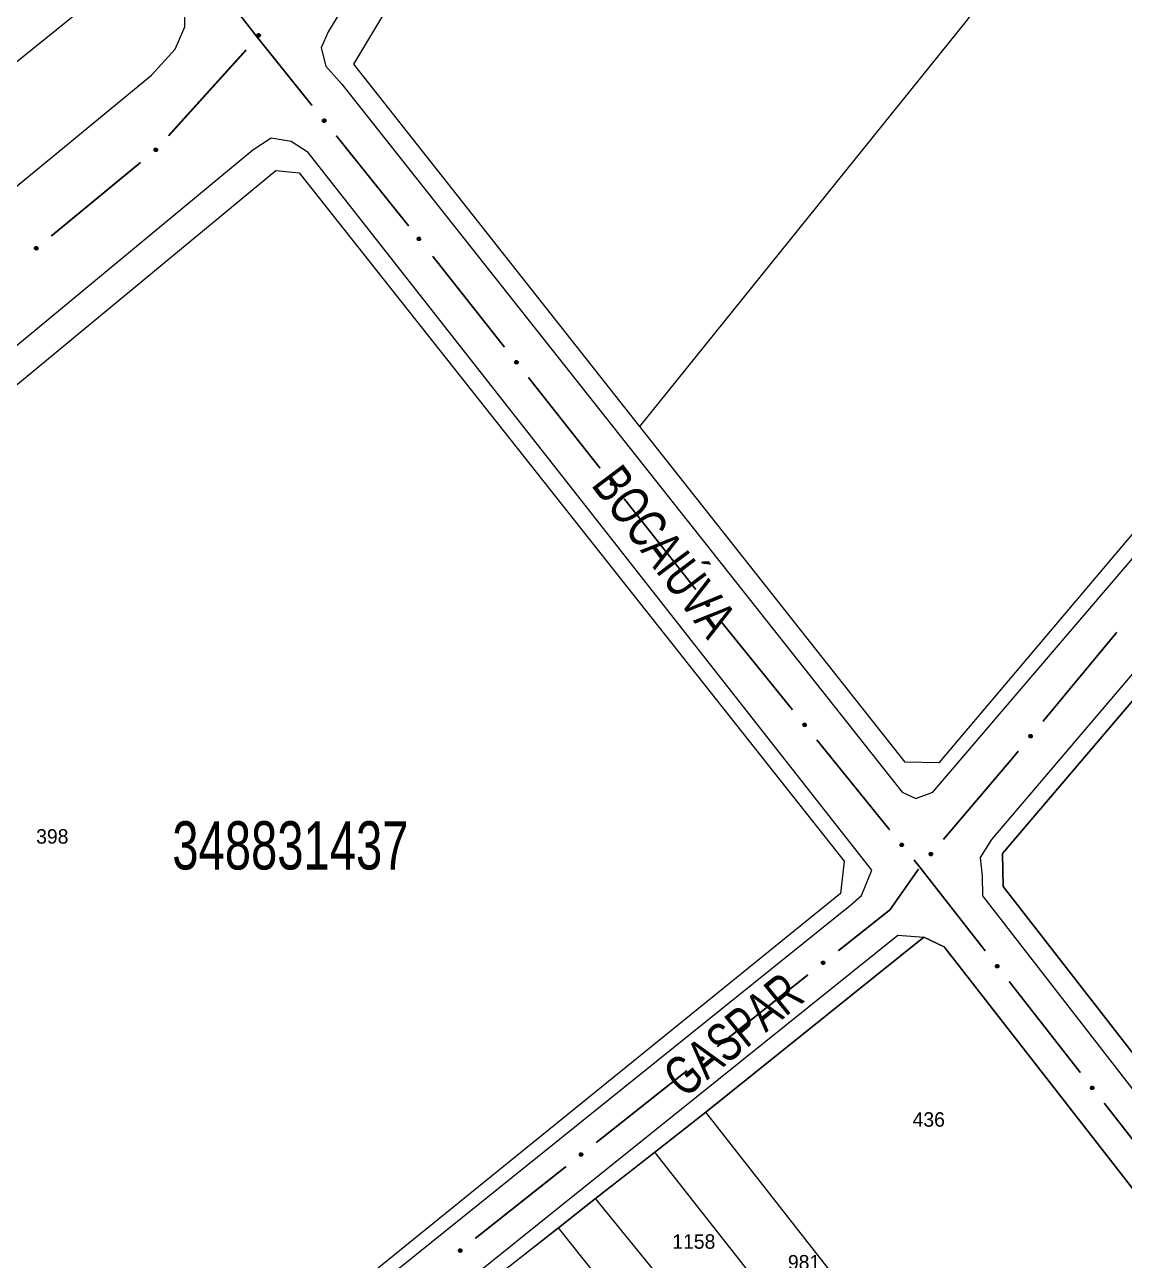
# Model space of a CAD drawing. Extents: x 200123 to 201542, y 4839549 to 4841240.
# Drawn here: x 200793.2 to 200907.1, y 4840266.9 to 4840394.9 of the extents above; entities that cross this region are included whole.
import ezdxf
from ezdxf.enums import TextEntityAlignment as Align

# ---------------------------------------------------------------- set-up
doc = ezdxf.new("R2010")
doc.units = 0
doc.header["$LTSCALE"] = 1.5
doc.header["$MEASUREMENT"] = 0
for name, color, linetype in [('CD_MALHA_LOTES', 7, 'CONTINUOUS'), ('CD_TXT_QUADRA', 2, 'CONTINUOUS'), ('RU-QUADRA', 210, 'CONTINUOUS'), ('SV-EIXO-RUA-PAV', 20, 'CONTINUOUS'), ('SV-RUA-PAVIM', 7, 'CONTINUOUS'), ('SV-TXT-RUA-PAV', 7, 'CONTINUOUS'), ('Th_NmrPort', 1, 'CONTINUOUS')]:
    doc.layers.add(name, color=color, linetype=linetype)
doc.styles.add('ARIAL', font='ARIAL.SHX')

msp = doc.modelspace()

# ---------------------------------------------------------------- linework, layer by layer
at = {"layer": 'CD_MALHA_LOTES', "linetype": 'Continuous', "flags": 128}
for points in [[(200969.41, 4840501.79), (201013.76, 4840470.34), (201013.89, 4840467.21), (200993.46, 4840443.35), (200887.87, 4840318.42)], [(200741.81, 4840479.4), (200763.36, 4840452.32), (200802.84, 4840399.58), (200751.22, 4840357.94)], [(200827.26, 4840390.82), (200860.27, 4840445.95)], [(200856.91, 4840353.29), (200890.84, 4840395.41), (200906.77, 4840417.08)], [(200967.19, 4840394.39), (200894.48, 4840309.03), (200894.56, 4840305.62), (200908.58, 4840287.58)], [(200856.91, 4840353.29), (200827.26, 4840390.82)], [(200819.19, 4840379.8), (200821.6, 4840379.56), (200878.06, 4840308.22), (200877.69, 4840304.9), (200796.49, 4840239.08), (200793.13, 4840239.31), (200738.29, 4840309.71), (200738.3, 4840312.93)], [(200738.3, 4840312.93), (200819.19, 4840379.8)], [(200887.87, 4840318.42), (200884.39, 4840318.51), (200856.91, 4840353.29)], [(200863.74, 4840282.23), (200886.33, 4840300.35), (200888.43, 4840299.35), (200915.91, 4840264.07), (200917.24, 4840262.47), (200917.48, 4840261.45), (200897.15, 4840239.55)], [(200858.44, 4840278.07), (200863.74, 4840282.23)], [(200894.5, 4840242.94), (200863.74, 4840282.23)], [(200852.31, 4840273.26), (200858.44, 4840278.07)], [(200875.01, 4840257.03), (200858.44, 4840278.07)], [(200848.46, 4840270.24), (200852.31, 4840273.26)], [(200869.4, 4840252.28), (200852.31, 4840273.26)], [(200844.08, 4840266.82), (200848.46, 4840270.24)], [(200860.32, 4840255.35), (200848.46, 4840270.24)]]:
    msp.add_lwpolyline(points, dxfattribs=at)
at = {"layer": 'RU-QUADRA', "linetype": 'Continuous', "flags": 128}
for points in [[(200763.36, 4840452.32), (200802.84, 4840399.58), (200751.22, 4840357.94), (200756.11, 4840351.9), (200744.6, 4840342.23), (200725.32, 4840327.11), (200682.28, 4840382.63), (200667.93, 4840401.14), (200659.99, 4840411.38), (200653.56, 4840419.68), (200641.09, 4840434.39), (200639.84, 4840435.39), (200636.6, 4840438.01), (200627.92, 4840442.46), (200573.97, 4840470.11), (200636.53, 4840612.3), (200637.14, 4840612.59), (200638.33, 4840612.62), (200684.7, 4840552.99), (200701.37, 4840530.22), (200741.81, 4840479.4), (200750.14, 4840468.94), (200753.98, 4840464.1)], [(200887.87, 4840318.42), (200884.39, 4840318.51), (200856.91, 4840353.29), (200827.26, 4840390.82), (200860.27, 4840445.95), (200864.09, 4840452.29), (200885.85, 4840488.36), (200915.27, 4840537.14), (200918.59, 4840537.83), (200969.41, 4840501.79), (200975.72, 4840497.31), (200985.81, 4840490.16), (200996.33, 4840482.71), (201013.76, 4840470.34), (201013.89, 4840467.21), (200999.75, 4840450.69), (200993.46, 4840443.35)], [(200819.19, 4840379.8), (200821.6, 4840379.56), (200878.06, 4840308.22), (200877.69, 4840304.9), (200796.49, 4840239.08), (200793.13, 4840239.31), (200738.29, 4840309.71), (200738.3, 4840312.93)]]:
    msp.add_lwpolyline(points, close=True, dxfattribs=at)
for points in [[(200908.58, 4840287.58), (200894.56, 4840305.62), (200894.48, 4840309.03), (200967.19, 4840394.39)], [(200915.91, 4840264.07), (200888.43, 4840299.35), (200886.33, 4840300.35), (200863.74, 4840282.23), (200860.18, 4840279.44), (200855.56, 4840275.81), (200852.31, 4840273.26), (200848.46, 4840270.24), (200841.79, 4840265)]]:
    msp.add_lwpolyline(points, dxfattribs=at)
at = {"layer": 'SV-EIXO-RUA-PAV', "const_width": 0.18}
for points in [[(200817.27, 4840393.6), (200815.458844, 4840395.926323)], [(200817.302392, 4840393.559616), (200817.27, 4840393.6)], [(200822.933668, 4840386.539023), (200817.302392, 4840393.559616)], [(200808.052584, 4840383.402195), (200816.099141, 4840392.304606)], [(200832.944826, 4840374.057968), (200825.436458, 4840383.418759)], [(200795.904789, 4840373.01745), (200805.163994, 4840380.650741)], [(200842.868528, 4840361.507326), (200835.433561, 4840370.926522)], [(200852.781818, 4840348.948397), (200845.346851, 4840358.367593)], [(200862.695108, 4840336.389469), (200855.260141, 4840345.808665)], [(200865.56, 4840332.76), (200865.17343, 4840333.249736)], [(200865.796561, 4840332.467641), (200865.56, 4840332.76)], [(200872.715785, 4840323.916364), (200865.796561, 4840332.467641)], [(200898.664758, 4840322.718083), (200906.321828, 4840331.957633)], [(200882.780111, 4840311.478143), (200875.231867, 4840320.806808)], [(200894.829155, 4840318.10424), (200895.31, 4840318.67)], [(200895.31, 4840318.67), (200896.112401, 4840319.638233)], [(200888.353071, 4840310.484507), (200894.829155, 4840318.10424)], [(200885.91, 4840307.61), (200885.296193, 4840308.368587)], [(200882.81, 4840303.19), (200885.779339, 4840307.423703)], [(200885.92489, 4840307.590941), (200885.91, 4840307.61)], [(200892.696926, 4840298.922636), (200885.92489, 4840307.590941)], [(200882.160448, 4840302.675213), (200882.81, 4840303.19)], [(200877.458143, 4840298.948508), (200882.160448, 4840302.675213)], [(200864.918664, 4840289.010628), (200874.323273, 4840296.464038)], [(200902.547161, 4840286.314191), (200895.159485, 4840295.770524)], [(200852.379184, 4840279.072749), (200861.783794, 4840286.526158)], [(200912.397395, 4840273.705746), (200905.009719, 4840283.16208)], [(200839.839704, 4840269.134869), (200849.244314, 4840276.588279)]]:
    msp.add_lwpolyline(points, dxfattribs=at)
at = {"layer": 'SV-EIXO-RUA-PAV'}
for points in [[(200817.231342, 4840393.750884), (200817.21851, 4840393.798078), (200817.217131, 4840393.841264), (200817.226348, 4840393.877614), (200817.242869, 4840393.907612), (200817.263227, 4840393.936397), (200817.290155, 4840393.960891), (200817.326064, 4840393.981455), (200817.373317, 4840393.994661), (200817.417649, 4840393.993165), (200817.45377, 4840393.986035), (200817.486042, 4840393.97061), (200817.513674, 4840393.950364), (200817.538191, 4840393.921551), (200817.558676, 4840393.884958), (200817.570805, 4840393.837122), (200817.571866, 4840393.794775), (200817.562027, 4840393.759849), (200817.546314, 4840393.727504), (200817.525177, 4840393.698365), (200817.498606, 4840393.674474), (200817.461724, 4840393.653916), (200817.414352, 4840393.64257), (200817.372128, 4840393.64103), (200817.337073, 4840393.650375), (200817.305577, 4840393.666562), (200817.276457, 4840393.68663), (200817.250709, 4840393.712674), (200817.231342, 4840393.750884)], [(200824.189093, 4840384.797934), (200824.140406, 4840384.802583), (200824.099513, 4840384.816535), (200824.068755, 4840384.837988), (200824.046518, 4840384.864033), (200824.02677, 4840384.89324), (200824.013357, 4840384.92708), (200824.006789, 4840384.967936), (200824.01111, 4840385.016808), (200824.028155, 4840385.05776), (200824.047574, 4840385.08904), (200824.073397, 4840385.113791), (200824.102092, 4840385.1325), (200824.137703, 4840385.14527), (200824.179172, 4840385.151522), (200824.22821, 4840385.145988), (200824.268207, 4840385.132035), (200824.297412, 4840385.110504), (200824.322131, 4840385.084386), (200824.341935, 4840385.054326), (200824.35491, 4840385.021032), (200824.36113, 4840384.979268), (200824.355026, 4840384.93094), (200824.341565, 4840384.890889), (200824.320449, 4840384.861389), (200824.294188, 4840384.837632), (200824.265134, 4840384.817469), (200824.231679, 4840384.802569), (200824.189093, 4840384.797934)], [(200806.56199, 4840381.917222), (200806.558832, 4840381.966029), (200806.566098, 4840382.008621), (200806.582382, 4840382.042401), (200806.604556, 4840382.068499), (200806.630248, 4840382.092644), (200806.661522, 4840382.111272), (200806.700812, 4840382.124258), (200806.749749, 4840382.12777), (200806.792892, 4840382.11746), (200806.826864, 4840382.103266), (200806.855409, 4840382.081711), (200806.878446, 4840382.05636), (200806.896722, 4840382.023235), (200806.909493, 4840381.983289), (200806.911834, 4840381.933996), (200806.904424, 4840381.892288), (200806.887815, 4840381.860028), (200806.865964, 4840381.831468), (200806.839439, 4840381.807133), (200806.808634, 4840381.789024), (200806.768392, 4840381.776237), (200806.719709, 4840381.774572), (200806.678026, 4840381.781487), (200806.645542, 4840381.797639), (200806.617908, 4840381.819785), (200806.593378, 4840381.845259), (200806.573344, 4840381.875917), (200806.56199, 4840381.917222)], [(200834.01403, 4840372.549043), (200833.965344, 4840372.553692), (200833.92445, 4840372.567643), (200833.893692, 4840372.589097), (200833.871456, 4840372.615141), (200833.851707, 4840372.644349), (200833.838294, 4840372.678188), (200833.831726, 4840372.719044), (200833.836047, 4840372.767917), (200833.853092, 4840372.808869), (200833.872511, 4840372.840149), (200833.898334, 4840372.864899), (200833.927029, 4840372.883608), (200833.96264, 4840372.896379), (200834.004109, 4840372.902631), (200834.053147, 4840372.897097), (200834.093144, 4840372.883144), (200834.12235, 4840372.861612), (200834.147068, 4840372.835494), (200834.166872, 4840372.805434), (200834.179847, 4840372.772141), (200834.186067, 4840372.730377), (200834.179963, 4840372.682049), (200834.166502, 4840372.641998), (200834.145386, 4840372.612498), (200834.119125, 4840372.588741), (200834.090071, 4840372.568578), (200834.056616, 4840372.553678), (200834.01403, 4840372.549043)], [(200794.180702, 4840371.738777), (200794.184697, 4840371.787522), (200794.198099, 4840371.828599), (200794.219137, 4840371.859642), (200794.244881, 4840371.882226), (200794.273821, 4840371.902364), (200794.307478, 4840371.916231), (200794.348242, 4840371.923346), (200794.397168, 4840371.919681), (200794.438345, 4840371.903187), (200794.469883, 4840371.884189), (200794.494978, 4840371.858701), (200794.51407, 4840371.83026), (200794.527317, 4840371.794823), (200794.534125, 4840371.753442), (200794.529249, 4840371.704334), (200794.515834, 4840371.664154), (200794.494697, 4840371.634662), (200794.468913, 4840371.609595), (200794.439121, 4840371.58939), (200794.406004, 4840371.575969), (200794.364328, 4840371.569189), (200794.315922, 4840371.574644), (200794.275694, 4840371.587566), (200794.245913, 4840371.608284), (200794.221807, 4840371.634225), (200794.201255, 4840371.663005), (200794.185908, 4840371.696257), (200794.180702, 4840371.738777)], [(200844.110305, 4840359.756476), (200844.061656, 4840359.761506), (200844.020873, 4840359.775777), (200843.990284, 4840359.79747), (200843.968252, 4840359.823687), (200843.948732, 4840359.853048), (200843.935584, 4840359.886992), (200843.929335, 4840359.927898), (200843.934038, 4840359.976735), (200843.951403, 4840360.017552), (200843.971066, 4840360.048679), (200843.997082, 4840360.073228), (200844.025922, 4840360.091712), (200844.061632, 4840360.104204), (200844.103148, 4840360.110131), (200844.152142, 4840360.104214), (200844.192028, 4840360.089949), (200844.221065, 4840360.06819), (200844.245578, 4840360.041879), (200844.265146, 4840360.011665), (200844.277861, 4840359.978271), (200844.283754, 4840359.93646), (200844.277273, 4840359.888181), (200844.263499, 4840359.848237), (200844.242153, 4840359.818902), (200844.215707, 4840359.795352), (200844.186497, 4840359.775416), (200844.152926, 4840359.760778), (200844.110305, 4840359.756476)], [(200854.023595, 4840347.197548), (200853.974946, 4840347.202577), (200853.934163, 4840347.216848), (200853.903574, 4840347.238541), (200853.881541, 4840347.264759), (200853.862022, 4840347.294119), (200853.848874, 4840347.328063), (200853.842625, 4840347.368969), (200853.847328, 4840347.417806), (200853.864693, 4840347.458624), (200853.884356, 4840347.489751), (200853.910371, 4840347.514299), (200853.939212, 4840347.532783), (200853.974922, 4840347.545275), (200854.016438, 4840347.551203), (200854.065431, 4840347.545285), (200854.105318, 4840347.53102), (200854.134354, 4840347.509261), (200854.158868, 4840347.482951), (200854.178436, 4840347.452737), (200854.191151, 4840347.419343), (200854.197044, 4840347.377532), (200854.190563, 4840347.329253), (200854.176789, 4840347.289308), (200854.155443, 4840347.259974), (200854.128997, 4840347.236423), (200854.099787, 4840347.216488), (200854.066216, 4840347.20185), (200854.023595, 4840347.197548)], [(200863.936885, 4840334.638619), (200863.888236, 4840334.643649), (200863.847453, 4840334.65792), (200863.816864, 4840334.679613), (200863.794831, 4840334.70583), (200863.775312, 4840334.735191), (200863.762163, 4840334.769135), (200863.755915, 4840334.810041), (200863.760618, 4840334.858878), (200863.777983, 4840334.899695), (200863.797646, 4840334.930822), (200863.823661, 4840334.955371), (200863.852501, 4840334.973855), (200863.888212, 4840334.986347), (200863.929728, 4840334.992274), (200863.978721, 4840334.986357), (200864.018608, 4840334.972092), (200864.047644, 4840334.950333), (200864.072158, 4840334.924022), (200864.091726, 4840334.893808), (200864.104441, 4840334.860414), (200864.110334, 4840334.818603), (200864.103852, 4840334.770324), (200864.090079, 4840334.73038), (200864.068733, 4840334.701045), (200864.042287, 4840334.677495), (200864.013076, 4840334.657559), (200863.979506, 4840334.642921), (200863.936885, 4840334.638619)], [(200873.978629, 4840322.180648), (200873.929922, 4840322.185089), (200873.88897, 4840322.198866), (200873.858121, 4840322.220188), (200873.835773, 4840322.246137), (200873.8159, 4840322.27526), (200873.802343, 4840322.309042), (200873.7956, 4840322.34987), (200873.799713, 4840322.39876), (200873.816583, 4840322.439784), (200873.835869, 4840322.471147), (200873.861586, 4840322.496008), (200873.8902, 4840322.514839), (200873.925757, 4840322.527762), (200873.967199, 4840322.53419), (200874.01626, 4840322.528865), (200874.056316, 4840322.515083), (200874.085613, 4840322.493677), (200874.110443, 4840322.467664), (200874.130375, 4840322.437689), (200874.143492, 4840322.404451), (200874.14989, 4840322.362714), (200874.143992, 4840322.314361), (200874.130703, 4840322.274253), (200874.109713, 4840322.244662), (200874.083553, 4840322.220794), (200874.054586, 4840322.200507), (200874.021194, 4840322.185464), (200873.978629, 4840322.180648)], [(200897.212141, 4840321.137771), (200897.206891, 4840321.186396), (200897.212322, 4840321.229261), (200897.227142, 4840321.263709), (200897.248175, 4840321.290735), (200897.272807, 4840321.31596), (200897.303253, 4840321.335913), (200897.341949, 4840321.350574), (200897.390691, 4840321.356183), (200897.434236, 4840321.347733), (200897.468786, 4840321.335011), (200897.498229, 4840321.314701), (200897.522334, 4840321.290362), (200897.542014, 4840321.258051), (200897.556488, 4840321.218691), (200897.560942, 4840321.169543), (200897.555329, 4840321.127556), (200897.54012, 4840321.094613), (200897.519514, 4840321.065141), (200897.494058, 4840321.03969), (200897.464059, 4840321.020276), (200897.424404, 4840321.005774), (200897.375836, 4840321.002021), (200897.333895, 4840321.00714), (200897.300747, 4840321.021883), (200897.272189, 4840321.042823), (200897.246588, 4840321.067221), (200897.225257, 4840321.096991), (200897.212141, 4840321.137771)], [(200884.042955, 4840309.742426), (200883.994248, 4840309.746868), (200883.953296, 4840309.760645), (200883.922447, 4840309.781967), (200883.900099, 4840309.807916), (200883.880226, 4840309.837039), (200883.866669, 4840309.870821), (200883.859926, 4840309.911649), (200883.864039, 4840309.960539), (200883.880909, 4840310.001563), (200883.900195, 4840310.032926), (200883.925912, 4840310.057787), (200883.954526, 4840310.076618), (200883.990083, 4840310.089541), (200884.031525, 4840310.095969), (200884.080586, 4840310.090644), (200884.120642, 4840310.076862), (200884.149939, 4840310.055455), (200884.174768, 4840310.029443), (200884.194701, 4840309.999468), (200884.207818, 4840309.96623), (200884.214216, 4840309.924493), (200884.208318, 4840309.876139), (200884.195028, 4840309.836032), (200884.174039, 4840309.806441), (200884.147879, 4840309.782573), (200884.118912, 4840309.762286), (200884.08552, 4840309.747243), (200884.042955, 4840309.742426)], [(200886.880927, 4840308.922369), (200886.876281, 4840308.971056), (200886.882245, 4840309.01385), (200886.897492, 4840309.048111), (200886.918859, 4840309.074873), (200886.943803, 4840309.099791), (200886.974494, 4840309.119364), (200887.01337, 4840309.133542), (200887.062177, 4840309.138545), (200887.105614, 4840309.129555), (200887.140003, 4840309.116404), (200887.169192, 4840309.09573), (200887.192992, 4840309.071093), (200887.212269, 4840309.038541), (200887.226253, 4840308.999003), (200887.230096, 4840308.949804), (200887.223962, 4840308.90789), (200887.208344, 4840308.875138), (200887.187374, 4840308.845925), (200887.161604, 4840308.820792), (200887.131366, 4840308.801752), (200887.091533, 4840308.787744), (200887.042923, 4840308.784595), (200887.001049, 4840308.790235), (200886.968086, 4840308.805389), (200886.939791, 4840308.826682), (200886.914495, 4840308.851396), (200886.893535, 4840308.881429), (200886.880927, 4840308.922369)], [(200875.70973, 4840297.703302), (200875.714665, 4840297.751961), (200875.728856, 4840297.792772), (200875.750489, 4840297.823404), (200875.776663, 4840297.845488), (200875.805985, 4840297.865064), (200875.839903, 4840297.878279), (200875.880797, 4840297.884608), (200875.929643, 4840297.880001), (200875.970495, 4840297.862716), (200876.00166, 4840297.843114), (200876.026259, 4840297.817147), (200876.0448, 4840297.788343), (200876.057362, 4840297.752657), (200876.063371, 4840297.711152), (200876.057549, 4840297.662148), (200876.043363, 4840297.622233), (200876.02166, 4840297.593154), (200875.995398, 4840297.568589), (200875.965222, 4840297.548962), (200875.931853, 4840297.536181), (200875.890054, 4840297.530207), (200875.841762, 4840297.536593), (200875.801791, 4840297.550289), (200875.772415, 4840297.571577), (200875.748813, 4840297.597977), (200875.72882, 4840297.627148), (200875.714116, 4840297.66069), (200875.70973, 4840297.703302)], [(200893.929914, 4840297.165586), (200893.881291, 4840297.170859), (200893.84058, 4840297.185334), (200893.8101, 4840297.20718), (200893.788199, 4840297.233508), (200893.768827, 4840297.262966), (200893.755849, 4840297.296975), (200893.749805, 4840297.337912), (200893.754753, 4840297.386725), (200893.772322, 4840297.427455), (200893.792141, 4840297.458483), (200893.818279, 4840297.482901), (200893.847211, 4840297.50124), (200893.882984, 4840297.513553), (200893.924529, 4840297.519272), (200893.973492, 4840297.513109), (200894.013307, 4840297.498645), (200894.042234, 4840297.47674), (200894.066615, 4840297.450307), (200894.086032, 4840297.419996), (200894.098579, 4840297.386539), (200894.104262, 4840297.344698), (200894.097539, 4840297.296453), (200894.083566, 4840297.256578), (200894.062073, 4840297.227351), (200894.035509, 4840297.203933), (200894.006199, 4840297.184144), (200893.972556, 4840297.169674), (200893.929914, 4840297.165586)], [(200863.170251, 4840287.765423), (200863.175185, 4840287.814082), (200863.189376, 4840287.854892), (200863.211009, 4840287.885524), (200863.237183, 4840287.907608), (200863.266506, 4840287.927185), (200863.300424, 4840287.9404), (200863.341317, 4840287.946728), (200863.390164, 4840287.942121), (200863.431015, 4840287.924836), (200863.462181, 4840287.905234), (200863.48678, 4840287.879267), (200863.50532, 4840287.850463), (200863.517882, 4840287.814777), (200863.523891, 4840287.773273), (200863.51807, 4840287.724268), (200863.503883, 4840287.684354), (200863.482181, 4840287.655275), (200863.455918, 4840287.63071), (200863.425743, 4840287.611082), (200863.392374, 4840287.598302), (200863.350574, 4840287.592327), (200863.302283, 4840287.598714), (200863.262311, 4840287.612409), (200863.232935, 4840287.633697), (200863.209333, 4840287.660097), (200863.18934, 4840287.689269), (200863.174636, 4840287.722811), (200863.170251, 4840287.765423)], [(200903.780149, 4840284.557141), (200903.731526, 4840284.562415), (200903.690815, 4840284.57689), (200903.660334, 4840284.598735), (200903.638434, 4840284.625063), (200903.619062, 4840284.654521), (200903.606083, 4840284.68853), (200903.60004, 4840284.729467), (200903.604988, 4840284.77828), (200903.622557, 4840284.81901), (200903.642376, 4840284.850038), (200903.668514, 4840284.874456), (200903.697446, 4840284.892795), (200903.733219, 4840284.905108), (200903.774764, 4840284.910828), (200903.823727, 4840284.904665), (200903.863541, 4840284.8902), (200903.892468, 4840284.868296), (200903.91685, 4840284.841863), (200903.936267, 4840284.811551), (200903.948814, 4840284.778094), (200903.954497, 4840284.736254), (200903.947774, 4840284.688008), (200903.933801, 4840284.648133), (200903.912308, 4840284.618906), (200903.885744, 4840284.595488), (200903.856434, 4840284.575699), (200903.822791, 4840284.56123), (200903.780149, 4840284.557141)], [(200850.630771, 4840277.827543), (200850.635705, 4840277.876202), (200850.649896, 4840277.917013), (200850.671529, 4840277.947645), (200850.697704, 4840277.969728), (200850.727026, 4840277.989305), (200850.760944, 4840278.00252), (200850.801838, 4840278.008849), (200850.850684, 4840278.004242), (200850.891535, 4840277.986957), (200850.922701, 4840277.967355), (200850.9473, 4840277.941387), (200850.965841, 4840277.912583), (200850.978403, 4840277.876898), (200850.984412, 4840277.835393), (200850.97859, 4840277.786389), (200850.964403, 4840277.746474), (200850.942701, 4840277.717395), (200850.916439, 4840277.69283), (200850.886263, 4840277.673203), (200850.852894, 4840277.660422), (200850.811095, 4840277.654448), (200850.762803, 4840277.660834), (200850.722832, 4840277.674529), (200850.693456, 4840277.695818), (200850.669853, 4840277.722218), (200850.64986, 4840277.751389), (200850.635157, 4840277.784931), (200850.630771, 4840277.827543)], [(200838.108802, 4840267.865263), (200838.113003, 4840267.913991), (200838.126578, 4840267.955011), (200838.147747, 4840267.985965), (200838.173586, 4840268.00844), (200838.20261, 4840268.028457), (200838.236325, 4840268.042181), (200838.277118, 4840268.049125), (200838.326029, 4840268.045254), (200838.367136, 4840268.028586), (200838.398593, 4840268.009456), (200838.423581, 4840267.983862), (200838.442553, 4840267.955341), (200838.455651, 4840267.919848), (200838.462284, 4840267.878439), (200838.457201, 4840267.829352), (200838.443617, 4840267.789228), (200838.422355, 4840267.759826), (200838.396466, 4840267.734868), (200838.36659, 4840267.714788), (200838.333417, 4840267.701507), (200838.291712, 4840267.694903), (200838.24333, 4840267.700562), (200838.203157, 4840267.713653), (200838.173463, 4840267.734497), (200838.149466, 4840267.760538), (200838.129036, 4840267.789405), (200838.113829, 4840267.822722), (200838.108802, 4840267.865263)]]:
    msp.add_lwpolyline(points, close=True, dxfattribs=at)
for points in [[(200817.217131, 4840393.841264), (200817.263227, 4840393.936397)], [(200817.217617, 4840393.822693), (200817.273034, 4840393.940522)], [(200817.21851, 4840393.798078), (200817.290155, 4840393.960891)], [(200817.225397, 4840393.776875), (200817.304708, 4840393.964593)], [(200817.231342, 4840393.750884), (200817.326064, 4840393.981455)], [(200817.243002, 4840393.731587), (200817.349516, 4840393.984067)], [(200817.250709, 4840393.712674), (200817.373317, 4840393.994661)], [(200817.266113, 4840393.703652), (200817.39277, 4840393.990192)], [(200817.276457, 4840393.68663), (200817.417649, 4840393.993165)], [(200817.292002, 4840393.680414), (200817.431642, 4840393.986226)], [(200817.305577, 4840393.666562), (200817.45377, 4840393.986035)], [(200817.323019, 4840393.660485), (200817.47126, 4840393.975479)], [(200817.337073, 4840393.650375), (200817.486042, 4840393.97061)], [(200817.357029, 4840393.648298), (200817.498753, 4840393.957634)], [(200817.372128, 4840393.64103), (200817.513674, 4840393.950364)], [(200817.395207, 4840393.643158), (200817.524428, 4840393.931353)], [(200817.414352, 4840393.64257), (200817.538191, 4840393.921551)], [(200817.438676, 4840393.652327), (200817.547324, 4840393.900374)], [(200817.461724, 4840393.653916), (200817.558676, 4840393.884958)], [(200817.48092, 4840393.670146), (200817.561191, 4840393.854126)], [(200817.498606, 4840393.674474), (200817.570805, 4840393.837122)], [(200817.513554, 4840393.690479), (200817.56849, 4840393.810177)], [(200817.525177, 4840393.698365), (200817.571866, 4840393.794775)], [(200824.294188, 4840384.837632), (200824.047574, 4840385.08904)], [(200824.30603, 4840384.851807), (200824.063624, 4840385.101679)], [(200824.320449, 4840384.861389), (200824.073397, 4840385.113791)], [(200824.329436, 4840384.879328), (200824.090024, 4840385.121105)], [(200824.341565, 4840384.890889), (200824.102092, 4840385.1325)], [(200824.347719, 4840384.913234), (200824.123675, 4840385.135852)], [(200824.355026, 4840384.93094), (200824.137703, 4840385.14527)], [(200824.354482, 4840384.957142), (200824.160742, 4840385.146342)], [(200824.36113, 4840384.979268), (200824.179172, 4840385.151522)], [(200824.352718, 4840385.002957), (200824.208907, 4840385.142994)], [(200824.35491, 4840385.021032), (200824.22821, 4840385.145988)], [(200824.345211, 4840385.040667), (200824.252604, 4840385.134313)], [(200824.341935, 4840385.054326), (200824.268207, 4840385.132035)], [(200824.189093, 4840384.797934), (200824.006789, 4840384.967936)], [(200824.231679, 4840384.802569), (200824.01111, 4840385.016808)], [(200824.211263, 4840384.802033), (200824.012622, 4840384.9908)], [(200824.140406, 4840384.802583), (200824.013357, 4840384.92708)], [(200824.162676, 4840384.801544), (200824.015029, 4840384.942002)], [(200824.245557, 4840384.813797), (200824.022157, 4840385.033432)], [(200824.117061, 4840384.810436), (200824.026372, 4840384.903871)], [(200824.099513, 4840384.816535), (200824.02677, 4840384.89324)], [(200824.265134, 4840384.817469), (200824.028155, 4840385.05776)], [(200824.276437, 4840384.82982), (200824.039586, 4840385.068404)], [(200806.558832, 4840381.966029), (200806.661522, 4840382.111272)], [(200806.56135, 4840381.943877), (200806.676521, 4840382.111996)], [(200806.56199, 4840381.917222), (200806.700812, 4840382.124258)], [(200806.562869, 4840381.990326), (200806.640681, 4840382.094729)], [(200806.566098, 4840382.008621), (200806.630248, 4840382.092644)], [(200806.569565, 4840381.895987), (200806.724313, 4840382.122138)], [(200806.573344, 4840381.875917), (200806.749749, 4840382.12777)], [(200806.586638, 4840381.864002), (200806.76792, 4840382.11951)], [(200806.593378, 4840381.845259), (200806.792892, 4840382.11746)], [(200806.60737, 4840381.836066), (200806.805219, 4840382.107868)], [(200806.617908, 4840381.819785), (200806.826864, 4840382.103266)], [(200806.633787, 4840381.81035), (200806.841896, 4840382.089432)], [(200806.645542, 4840381.797639), (200806.855409, 4840382.081711)], [(200806.664682, 4840381.791622), (200806.865276, 4840382.06646)], [(200806.678026, 4840381.781487), (200806.878446, 4840382.05636)], [(200806.701066, 4840381.778968), (200806.885191, 4840382.035585)], [(200806.719709, 4840381.774572), (200806.896722, 4840382.023235)], [(200806.745491, 4840381.779279), (200806.901446, 4840382.00066)], [(200806.768392, 4840381.776237), (200806.909493, 4840381.983289)], [(200806.790441, 4840381.788311), (200806.905806, 4840381.952576)], [(200806.808634, 4840381.789024), (200806.911834, 4840381.933996)], [(200806.826475, 4840381.801724), (200806.90419, 4840381.908054)], [(200806.839439, 4840381.807133), (200806.904424, 4840381.892288)], [(200834.01403, 4840372.549043), (200833.831726, 4840372.719044)], [(200834.056616, 4840372.553678), (200833.836047, 4840372.767917)], [(200834.0362, 4840372.553141), (200833.837559, 4840372.741908)], [(200833.965344, 4840372.553692), (200833.838294, 4840372.678188)], [(200833.987613, 4840372.552653), (200833.839966, 4840372.693111)], [(200834.070495, 4840372.564906), (200833.847094, 4840372.784541)], [(200833.941998, 4840372.561544), (200833.851309, 4840372.65498)], [(200833.92445, 4840372.567643), (200833.851707, 4840372.644349)], [(200834.090071, 4840372.568578), (200833.853092, 4840372.808869)], [(200834.101374, 4840372.580928), (200833.864523, 4840372.819512)], [(200834.119125, 4840372.588741), (200833.872511, 4840372.840149)], [(200834.130967, 4840372.602916), (200833.888561, 4840372.852787)], [(200834.145386, 4840372.612498), (200833.898334, 4840372.864899)], [(200834.154373, 4840372.630436), (200833.914961, 4840372.872214)], [(200834.166502, 4840372.641998), (200833.927029, 4840372.883608)], [(200834.172656, 4840372.664343), (200833.948612, 4840372.886961)], [(200834.179963, 4840372.682049), (200833.96264, 4840372.896379)], [(200834.179419, 4840372.708251), (200833.985679, 4840372.89745)], [(200834.186067, 4840372.730377), (200834.004109, 4840372.902631)], [(200834.177655, 4840372.754066), (200834.033844, 4840372.894103)], [(200834.179847, 4840372.772141), (200834.053147, 4840372.897097)], [(200834.170148, 4840372.791775), (200834.077542, 4840372.885422)], [(200834.166872, 4840372.805434), (200834.093144, 4840372.883144)], [(200794.180702, 4840371.738777), (200794.348242, 4840371.923346)], [(200794.183957, 4840371.76524), (200794.322421, 4840371.914759)], [(200794.184697, 4840371.787522), (200794.307478, 4840371.916231)], [(200794.185097, 4840371.716665), (200794.371182, 4840371.917821)], [(200794.185908, 4840371.696257), (200794.397168, 4840371.919681)], [(200794.192236, 4840371.810971), (200794.284446, 4840371.902905)], [(200794.197321, 4840371.682531), (200794.413939, 4840371.908859)], [(200794.198099, 4840371.828599), (200794.273821, 4840371.902364)], [(200794.201255, 4840371.663005), (200794.438345, 4840371.903187)], [(200794.213756, 4840371.651869), (200794.449141, 4840371.8919)], [(200794.221807, 4840371.634225), (200794.469883, 4840371.884189)], [(200794.236139, 4840371.622574), (200794.482736, 4840371.868311)], [(200794.245913, 4840371.608284), (200794.494978, 4840371.858701)], [(200794.263971, 4840371.59954), (200794.502514, 4840371.842174)], [(200794.275694, 4840371.587566), (200794.51407, 4840371.83026)], [(200794.29812, 4840371.581713), (200794.517712, 4840371.808723)], [(200794.315922, 4840371.574644), (200794.527317, 4840371.794823)], [(200794.342115, 4840371.57554), (200794.528698, 4840371.771801)], [(200794.364328, 4840371.569189), (200794.534125, 4840371.753442)], [(200794.387902, 4840371.577918), (200794.525997, 4840371.723595)], [(200794.406004, 4840371.575969), (200794.529249, 4840371.704334)], [(200794.425507, 4840371.58593), (200794.517903, 4840371.679785)], [(200794.439121, 4840371.58939), (200794.515834, 4840371.664154)], [(200844.110305, 4840359.756476), (200843.929335, 4840359.927898)], [(200844.152926, 4840359.760778), (200843.934038, 4840359.976735)], [(200844.132506, 4840359.760401), (200843.935347, 4840359.950715)], [(200844.061656, 4840359.761506), (200843.935584, 4840359.886992)], [(200844.083917, 4840359.760293), (200843.937372, 4840359.901901)], [(200844.166892, 4840359.771898), (200843.945215, 4840359.993272)], [(200844.038373, 4840359.769541), (200843.948417, 4840359.863682)], [(200844.020873, 4840359.775777), (200843.948732, 4840359.853048)], [(200844.186497, 4840359.775416), (200843.951403, 4840360.017552)], [(200844.197895, 4840359.787678), (200843.962917, 4840360.028106)], [(200844.215707, 4840359.795352), (200843.971066, 4840360.048679)], [(200844.227659, 4840359.809434), (200843.987214, 4840360.061192)], [(200844.242153, 4840359.818902), (200843.997082, 4840360.073228)], [(200844.25128, 4840359.83677), (200844.013765, 4840360.080412)], [(200844.263499, 4840359.848237), (200844.025922, 4840360.091712)], [(200844.269828, 4840359.870533), (200844.047531, 4840360.094895)], [(200844.277273, 4840359.888181), (200844.061632, 4840360.104204)], [(200844.276934, 4840359.914387), (200844.084678, 4840360.105095)], [(200844.283754, 4840359.93646), (200844.103148, 4840360.110131)], [(200844.275528, 4840359.960214), (200844.132816, 4840360.101371)], [(200844.277861, 4840359.978271), (200844.152142, 4840360.104214)], [(200844.268316, 4840359.997981), (200844.176444, 4840360.092348)], [(200844.265146, 4840360.011665), (200844.192028, 4840360.089949)], [(200854.023595, 4840347.197548), (200853.842625, 4840347.368969)], [(200854.066216, 4840347.20185), (200853.847328, 4840347.417806)], [(200854.045796, 4840347.201473), (200853.848637, 4840347.391787)], [(200853.974946, 4840347.202577), (200853.848874, 4840347.328063)], [(200853.997207, 4840347.201364), (200853.850662, 4840347.342972)], [(200854.080182, 4840347.212969), (200853.858505, 4840347.434344)], [(200853.951663, 4840347.210612), (200853.861707, 4840347.304754)], [(200853.934163, 4840347.216848), (200853.862022, 4840347.294119)], [(200854.099787, 4840347.216488), (200853.864693, 4840347.458624)], [(200854.111185, 4840347.22875), (200853.876207, 4840347.469178)], [(200854.128997, 4840347.236423), (200853.884356, 4840347.489751)], [(200854.140949, 4840347.250505), (200853.900504, 4840347.502264)], [(200854.155443, 4840347.259974), (200853.910371, 4840347.514299)], [(200854.16457, 4840347.277842), (200853.927055, 4840347.521483)], [(200854.176789, 4840347.289308), (200853.939212, 4840347.532783)], [(200854.183117, 4840347.311605), (200853.960821, 4840347.535967)], [(200854.190563, 4840347.329253), (200853.974922, 4840347.545275)], [(200854.190223, 4840347.355458), (200853.997968, 4840347.546166)], [(200854.197044, 4840347.377532), (200854.016438, 4840347.551203)], [(200854.188818, 4840347.401285), (200854.046106, 4840347.542442)], [(200854.191151, 4840347.419343), (200854.065431, 4840347.545285)], [(200854.181606, 4840347.439053), (200854.089734, 4840347.53342)], [(200854.178436, 4840347.452737), (200854.105318, 4840347.53102)], [(200863.936885, 4840334.638619), (200863.755915, 4840334.810041)], [(200863.979506, 4840334.642921), (200863.760618, 4840334.858878)], [(200863.959086, 4840334.642544), (200863.761927, 4840334.832858)], [(200863.888236, 4840334.643649), (200863.762163, 4840334.769135)], [(200863.910497, 4840334.642436), (200863.763952, 4840334.784044)], [(200863.993471, 4840334.654041), (200863.771794, 4840334.875415)], [(200863.864952, 4840334.651684), (200863.774997, 4840334.745825)], [(200863.847453, 4840334.65792), (200863.775312, 4840334.735191)], [(200864.013076, 4840334.657559), (200863.777983, 4840334.899695)], [(200864.024475, 4840334.669821), (200863.789497, 4840334.910249)], [(200864.042287, 4840334.677495), (200863.797646, 4840334.930822)], [(200864.054239, 4840334.691577), (200863.813794, 4840334.943335)], [(200864.068733, 4840334.701045), (200863.823661, 4840334.955371)], [(200864.077859, 4840334.718913), (200863.840345, 4840334.962555)], [(200864.090079, 4840334.73038), (200863.852501, 4840334.973855)], [(200864.096407, 4840334.752676), (200863.87411, 4840334.977038)], [(200864.103852, 4840334.770324), (200863.888212, 4840334.986347)], [(200864.103513, 4840334.79653), (200863.911258, 4840334.987238)], [(200864.110334, 4840334.818603), (200863.929728, 4840334.992274)], [(200864.102108, 4840334.842357), (200863.959396, 4840334.983514)], [(200864.104441, 4840334.860414), (200863.978721, 4840334.986357)], [(200864.094896, 4840334.880124), (200864.003024, 4840334.974491)], [(200864.091726, 4840334.893808), (200864.018608, 4840334.972092)], [(200873.978629, 4840322.180648), (200873.7956, 4840322.34987)], [(200874.021194, 4840322.185464), (200873.799713, 4840322.39876)], [(200874.000781, 4840322.184841), (200873.801336, 4840322.372758)], [(200874.035025, 4840322.196752), (200873.810689, 4840322.415432)], [(200874.054586, 4840322.200507), (200873.816583, 4840322.439784)], [(200874.065835, 4840322.212906), (200873.827969, 4840322.450477)], [(200874.083553, 4840322.220794), (200873.835869, 4840322.471147)], [(200874.095334, 4840322.235019), (200873.851864, 4840322.483854)], [(200874.109713, 4840322.244662), (200873.861586, 4840322.496008)], [(200874.118622, 4840322.262639), (200873.878181, 4840322.503393)], [(200874.130703, 4840322.274253), (200873.8902, 4840322.514839)], [(200874.136761, 4840322.296624), (200873.911769, 4840322.518284)], [(200874.143992, 4840322.314361), (200873.925757, 4840322.527762)], [(200874.143336, 4840322.34056), (200873.948791, 4840322.528931)], [(200874.14989, 4840322.362714), (200873.967199, 4840322.53419)], [(200874.141377, 4840322.386367), (200873.99697, 4840322.525789)], [(200874.143492, 4840322.404451), (200874.01626, 4840322.528865)], [(200874.133709, 4840322.424044), (200874.040704, 4840322.517294)], [(200874.130375, 4840322.437689), (200874.056316, 4840322.515083)], [(200873.929922, 4840322.185089), (200873.802343, 4840322.309042)], [(200873.952196, 4840322.184145), (200873.803951, 4840322.323972)], [(200873.906543, 4840322.192842), (200873.815457, 4840322.28589)], [(200873.88897, 4840322.198866), (200873.8159, 4840322.27526)], [(200897.206891, 4840321.186396), (200897.303253, 4840321.335913)], [(200897.209881, 4840321.210845), (200897.283141, 4840321.318491)], [(200897.210357, 4840321.164374), (200897.318206, 4840321.337281)], [(200897.212141, 4840321.137771), (200897.341949, 4840321.350574)], [(200897.212322, 4840321.229261), (200897.272807, 4840321.31596)], [(200897.22062, 4840321.11688), (200897.36552, 4840321.349465)], [(200897.225257, 4840321.096991), (200897.390691, 4840321.356183)], [(200897.239049, 4840321.085658), (200897.409199, 4840321.34871)], [(200897.246588, 4840321.067221), (200897.434236, 4840321.347733)], [(200897.260962, 4840321.058637), (200897.446964, 4840321.33868)], [(200897.272189, 4840321.042823), (200897.468786, 4840321.335011)], [(200897.288458, 4840321.034078), (200897.484398, 4840321.321835)], [(200897.300747, 4840321.021883), (200897.498229, 4840321.314701)], [(200897.320128, 4840321.016693), (200897.508742, 4840321.299888)], [(200897.333895, 4840321.00714), (200897.522334, 4840321.290362)], [(200897.357022, 4840321.005612), (200897.529964, 4840321.269895)], [(200897.375836, 4840321.002021), (200897.542014, 4840321.258051)], [(200897.401392, 4840321.00783), (200897.547702, 4840321.235701)], [(200897.424404, 4840321.005774), (200897.556488, 4840321.218691)], [(200897.445913, 4840321.018783), (200897.554122, 4840321.187848)], [(200897.464059, 4840321.020276), (200897.560942, 4840321.169543)], [(200897.481339, 4840321.03373), (200897.554418, 4840321.143297)], [(200897.494058, 4840321.03969), (200897.555329, 4840321.127556)], [(200884.042955, 4840309.742426), (200883.859926, 4840309.911649)], [(200884.08552, 4840309.747243), (200883.864039, 4840309.960539)], [(200884.065107, 4840309.74662), (200883.865662, 4840309.934537)], [(200883.994248, 4840309.746868), (200883.866669, 4840309.870821)], [(200884.016522, 4840309.745924), (200883.868277, 4840309.885751)], [(200884.09935, 4840309.758531), (200883.875015, 4840309.97721)], [(200883.970869, 4840309.754621), (200883.879783, 4840309.847669)], [(200883.953296, 4840309.760645), (200883.880226, 4840309.837039)], [(200884.118912, 4840309.762286), (200883.880909, 4840310.001563)], [(200884.130161, 4840309.774685), (200883.892295, 4840310.012256)], [(200884.147879, 4840309.782573), (200883.900195, 4840310.032926)], [(200884.15966, 4840309.796798), (200883.91619, 4840310.045633)], [(200884.174039, 4840309.806441), (200883.925912, 4840310.057787)], [(200884.182948, 4840309.824418), (200883.942507, 4840310.065172)], [(200884.195028, 4840309.836032), (200883.954526, 4840310.076618)], [(200884.201087, 4840309.858403), (200883.976095, 4840310.080062)], [(200884.208318, 4840309.876139), (200883.990083, 4840310.089541)], [(200884.207662, 4840309.902339), (200884.013116, 4840310.09071)], [(200884.214216, 4840309.924493), (200884.031525, 4840310.095969)], [(200884.205703, 4840309.948146), (200884.061296, 4840310.087568)], [(200884.207818, 4840309.96623), (200884.080586, 4840310.090644)], [(200884.198035, 4840309.985823), (200884.10503, 4840310.079073)], [(200884.194701, 4840309.999468), (200884.120642, 4840310.076862)], [(200886.876281, 4840308.971056), (200886.974494, 4840309.119364)], [(200886.879474, 4840308.948992), (200886.989464, 4840309.120545)], [(200886.879576, 4840308.995465), (200886.954167, 4840309.102193)], [(200886.880927, 4840308.922369), (200887.01337, 4840309.133542)], [(200886.882245, 4840309.01385), (200886.943803, 4840309.099791)], [(200886.889146, 4840308.901375), (200887.036924, 4840309.13214)], [(200886.893535, 4840308.881429), (200887.062177, 4840309.138545)], [(200886.907186, 4840308.869925), (200887.080591, 4840309.130843)], [(200886.914495, 4840308.851396), (200887.105614, 4840309.129555)], [(200886.928761, 4840308.842635), (200887.118228, 4840309.120344)], [(200886.939791, 4840308.826682), (200887.140003, 4840309.116404)], [(200886.95595, 4840308.817736), (200887.15545, 4840309.103035)], [(200886.968086, 4840308.805389), (200887.169192, 4840309.09573)], [(200886.987401, 4840308.799959), (200887.17952, 4840309.080787)], [(200887.001049, 4840308.790235), (200887.192992, 4840309.071093)], [(200887.024154, 4840308.78842), (200887.200367, 4840309.050534)], [(200887.042923, 4840308.784595), (200887.212269, 4840309.038541)], [(200887.068549, 4840308.790086), (200887.21768, 4840309.016121)], [(200887.091533, 4840308.787744), (200887.226253, 4840308.999003)], [(200887.113203, 4840308.800485), (200887.223504, 4840308.968192)], [(200887.131366, 4840308.801752), (200887.230096, 4840308.949804)], [(200887.148811, 4840308.814991), (200887.223247, 4840308.923641)], [(200887.161604, 4840308.820792), (200887.223962, 4840308.90789)], [(200875.70973, 4840297.703302), (200875.880797, 4840297.884608)], [(200875.713495, 4840297.729698), (200875.854816, 4840297.87652)], [(200875.713699, 4840297.681109), (200875.903626, 4840297.878641)], [(200875.714116, 4840297.66069), (200875.929643, 4840297.880001)], [(200875.714665, 4840297.751961), (200875.839903, 4840297.878279)], [(200875.722654, 4840297.77526), (200875.816619, 4840297.8654)], [(200875.725263, 4840297.646746), (200875.946203, 4840297.868857)], [(200875.72882, 4840297.627148), (200875.970495, 4840297.862716)], [(200875.728856, 4840297.792772), (200875.805985, 4840297.865064)], [(200875.741104, 4840297.615774), (200875.981071, 4840297.851223)], [(200875.748813, 4840297.597977), (200876.00166, 4840297.843114)], [(200875.762918, 4840297.586052), (200876.014205, 4840297.82699)], [(200875.772415, 4840297.571577), (200876.026259, 4840297.817147)], [(200875.790301, 4840297.562486), (200876.033476, 4840297.800477)], [(200875.801791, 4840297.550289), (200876.0448, 4840297.788343)], [(200875.8241, 4840297.544004), (200876.048026, 4840297.76674)], [(200875.841762, 4840297.536593), (200876.057362, 4840297.752657)], [(200875.867967, 4840297.536984), (200876.058298, 4840297.729613)], [(200875.890054, 4840297.530207), (200876.063371, 4840297.711152)], [(200875.913792, 4840297.538479), (200876.054668, 4840297.681468)], [(200875.931853, 4840297.536181), (200876.057549, 4840297.662148)], [(200875.951544, 4840297.545765), (200876.045732, 4840297.637822)], [(200875.965222, 4840297.548962), (200876.043363, 4840297.622233)], [(200893.929914, 4840297.165586), (200893.749805, 4840297.337912)], [(200893.972556, 4840297.169674), (200893.754753, 4840297.386725)], [(200893.881291, 4840297.170859), (200893.755849, 4840297.296975)], [(200893.952135, 4840297.1694), (200893.755931, 4840297.360699)], [(200893.903545, 4840297.169534), (200893.757712, 4840297.311875)], [(200893.986577, 4840297.180724), (200893.766012, 4840297.403206)], [(200893.858048, 4840297.179011), (200893.768565, 4840297.273602)], [(200893.84058, 4840297.185334), (200893.768827, 4840297.262966)], [(200894.006199, 4840297.184144), (200893.772322, 4840297.427455)], [(200894.017659, 4840297.196349), (200893.783889, 4840297.437951)], [(200894.035509, 4840297.203933), (200893.792141, 4840297.458483)], [(200894.047532, 4840297.217955), (200893.808352, 4840297.470915)], [(200894.062073, 4840297.227351), (200893.818279, 4840297.482901)], [(200894.071289, 4840297.245173), (200893.834998, 4840297.490001)], [(200894.083566, 4840297.256578), (200893.847211, 4840297.50124)], [(200894.090006, 4840297.278842), (200893.868836, 4840297.504315)], [(200894.097539, 4840297.296453), (200893.882984, 4840297.513553)], [(200894.097331, 4840297.322659), (200893.906034, 4840297.514329)], [(200894.104262, 4840297.344698), (200893.924529, 4840297.519272)], [(200894.096156, 4840297.368493), (200893.954153, 4840297.510363)], [(200894.098579, 4840297.386539), (200893.973492, 4840297.513109)], [(200894.089133, 4840297.406296), (200893.997735, 4840297.501122)], [(200894.086032, 4840297.419996), (200894.013307, 4840297.498645)], [(200863.170251, 4840287.765423), (200863.341317, 4840287.946728)], [(200863.174015, 4840287.791818), (200863.315336, 4840287.938641)], [(200863.174219, 4840287.743229), (200863.364147, 4840287.940761)], [(200863.174636, 4840287.722811), (200863.390164, 4840287.942121)], [(200863.175185, 4840287.814082), (200863.300424, 4840287.9404)], [(200863.183174, 4840287.837381), (200863.27714, 4840287.927521)], [(200863.185783, 4840287.708867), (200863.406723, 4840287.930977)], [(200863.18934, 4840287.689269), (200863.431015, 4840287.924836)], [(200863.189376, 4840287.854892), (200863.266506, 4840287.927185)], [(200863.201624, 4840287.677894), (200863.441592, 4840287.913343)], [(200863.209333, 4840287.660097), (200863.462181, 4840287.905234)], [(200863.223438, 4840287.648173), (200863.474725, 4840287.889111)], [(200863.232935, 4840287.633697), (200863.48678, 4840287.879267)], [(200863.250821, 4840287.624606), (200863.493996, 4840287.862597)], [(200863.262311, 4840287.612409), (200863.50532, 4840287.850463)], [(200863.28462, 4840287.606124), (200863.508546, 4840287.82886)], [(200863.302283, 4840287.598714), (200863.517882, 4840287.814777)], [(200863.328488, 4840287.599104), (200863.518819, 4840287.791733)], [(200863.350574, 4840287.592327), (200863.523891, 4840287.773273)], [(200863.374312, 4840287.6006), (200863.515189, 4840287.743588)], [(200863.392374, 4840287.598302), (200863.51807, 4840287.724268)], [(200863.412065, 4840287.607886), (200863.506252, 4840287.699942)], [(200863.425743, 4840287.611082), (200863.503883, 4840287.684354)], [(200903.780149, 4840284.557141), (200903.60004, 4840284.729467)], [(200903.822791, 4840284.56123), (200903.604988, 4840284.77828)], [(200903.731526, 4840284.562415), (200903.606083, 4840284.68853)], [(200903.802369, 4840284.560955), (200903.606166, 4840284.752255)], [(200903.75378, 4840284.56109), (200903.607947, 4840284.70343)], [(200903.836812, 4840284.572279), (200903.616247, 4840284.794762)], [(200903.708283, 4840284.570566), (200903.6188, 4840284.665157)], [(200903.690815, 4840284.57689), (200903.619062, 4840284.654521)], [(200903.856434, 4840284.575699), (200903.622557, 4840284.81901)], [(200903.867894, 4840284.587904), (200903.634123, 4840284.829506)], [(200903.885744, 4840284.595488), (200903.642376, 4840284.850038)], [(200903.897767, 4840284.60951), (200903.658586, 4840284.86247)], [(200903.912308, 4840284.618906), (200903.668514, 4840284.874456)], [(200903.921524, 4840284.636728), (200903.685233, 4840284.881556)], [(200903.933801, 4840284.648133), (200903.697446, 4840284.892795)], [(200903.940241, 4840284.670397), (200903.719071, 4840284.895871)], [(200903.947774, 4840284.688008), (200903.733219, 4840284.905108)], [(200903.947566, 4840284.714215), (200903.756269, 4840284.905884)], [(200903.954497, 4840284.736254), (200903.774764, 4840284.910828)], [(200903.94639, 4840284.760049), (200903.804387, 4840284.901919)], [(200903.948814, 4840284.778094), (200903.823727, 4840284.904665)], [(200903.939368, 4840284.797851), (200903.84797, 4840284.892678)], [(200903.936267, 4840284.811551), (200903.863541, 4840284.8902)], [(200850.630771, 4840277.827543), (200850.801838, 4840278.008849)], [(200850.634536, 4840277.853939), (200850.775856, 4840278.000761)], [(200850.63474, 4840277.80535), (200850.824667, 4840278.002882)], [(200850.635157, 4840277.784931), (200850.850684, 4840278.004242)], [(200850.635705, 4840277.876202), (200850.760944, 4840278.00252)], [(200850.643695, 4840277.899501), (200850.73766, 4840277.989641)], [(200850.646303, 4840277.770987), (200850.867243, 4840277.993097)], [(200850.64986, 4840277.751389), (200850.891535, 4840277.986957)], [(200850.649896, 4840277.917013), (200850.727026, 4840277.989305)], [(200850.662145, 4840277.740014), (200850.902112, 4840277.975463)], [(200850.669853, 4840277.722218), (200850.922701, 4840277.967355)], [(200850.683959, 4840277.710293), (200850.935245, 4840277.951231)], [(200850.693456, 4840277.695818), (200850.9473, 4840277.941387)], [(200850.711341, 4840277.686726), (200850.954517, 4840277.924718)], [(200850.722832, 4840277.674529), (200850.965841, 4840277.912583)], [(200850.74514, 4840277.668245), (200850.969067, 4840277.890981)], [(200850.762803, 4840277.660834), (200850.978403, 4840277.876898)], [(200850.789008, 4840277.661225), (200850.979339, 4840277.853854)], [(200850.811095, 4840277.654448), (200850.984412, 4840277.835393)], [(200850.834832, 4840277.66272), (200850.975709, 4840277.805708)], [(200850.852894, 4840277.660422), (200850.97859, 4840277.786389)], [(200850.872585, 4840277.670006), (200850.966772, 4840277.762063)], [(200850.886263, 4840277.673203), (200850.964403, 4840277.746474)], [(200838.108802, 4840267.865263), (200838.277118, 4840268.049125)], [(200838.112169, 4840267.891712), (200838.251262, 4840268.040647)], [(200838.113003, 4840267.913991), (200838.236325, 4840268.042181)], [(200838.113105, 4840267.843132), (200838.300035, 4840268.043502)], [(200838.113829, 4840267.822722), (200838.326029, 4840268.045254)], [(200838.12064, 4840267.937408), (200838.213237, 4840268.028953)], [(200838.125184, 4840267.808948), (200838.342754, 4840268.03436)], [(200838.126578, 4840267.955011), (200838.20261, 4840268.028457)], [(200838.129036, 4840267.789405), (200838.367136, 4840268.028586)], [(200838.14149, 4840267.778217), (200838.377884, 4840268.017254)], [(200838.149466, 4840267.760538), (200838.398593, 4840268.009456)], [(200838.163749, 4840267.748828), (200838.411379, 4840267.993523)], [(200838.173463, 4840267.734497), (200838.423581, 4840267.983862)], [(200838.191484, 4840267.725676), (200838.431047, 4840267.967303)], [(200838.203157, 4840267.713653), (200838.442553, 4840267.955341)], [(200838.225558, 4840267.707706), (200838.446104, 4840267.933789)], [(200838.24333, 4840267.700562), (200838.455651, 4840267.919848)], [(200838.269526, 4840267.701347), (200838.456934, 4840267.896821)], [(200838.291712, 4840267.694903), (200838.462284, 4840267.878439)], [(200838.315323, 4840267.703532), (200838.45403, 4840267.848626)], [(200838.333417, 4840267.701507), (200838.457201, 4840267.829352)], [(200838.352961, 4840267.711386), (200838.445751, 4840267.804851)], [(200838.36659, 4840267.714788), (200838.443617, 4840267.789228)]]:
    msp.add_lwpolyline(points, dxfattribs=at)
at = {"layer": 'SV-RUA-PAVIM', "linetype": 'Continuous'}
for points in [[(200996.64, 4840443.4, 1.68), (201017.55, 4840467.31, 3.78), (201018.01, 4840471.09, 3.51), (201017.5, 4840473.6, 3.48), (200922.45, 4840541.96, 3.68), (200919.69, 4840542.37, 3.72), (200916.69, 4840542.52, 3.8), (200914.52, 4840541.56, 3.88), (200853.24, 4840441.15, 3.88), (200824.59, 4840394.17, 2.36), (200823.88, 4840392.53, 2.36), (200824.35, 4840390.61, 2.36), (200826.02, 4840388.76, 2.36), (200884.06, 4840315.4, 2.49), (200885.5, 4840314.73, 2.57), (200887.25, 4840315.39, 2.7)], [(201058.76, 4840444.37, 2.17), (201069.53, 4840436.22, 2.17), (201070.43, 4840434.61, 2.17), (201069.36, 4840432.58, 2.17), (200924.95, 4840268.03, 3.42), (200923.35, 4840267.1, 3.47), (200922.95, 4840267.05, 3.48), (200921.53, 4840267.6, 3.48), (200920.08, 4840269.01, 3.48), (200892.44, 4840304.64, 2.47), (200892.39, 4840306.69, 2.47), (200892.21, 4840308.61, 2.47), (200893.36, 4840310.48, 2.47), (201006.56, 4840443.55, 2.7), (201024.87, 4840465.01, 3.29), (201026.99, 4840465.84, 3.32), (201030.56, 4840465.16, 3.32)], [(200791.82, 4840237.61, 3.68), (200793.48, 4840236.16, 3.68), (200795.14, 4840236.44, 3.68), (200878.72, 4840303.68, 3.54), (200879.86, 4840304.68, 3.56), (200880.95, 4840307.3, 3.56), (200822.51, 4840381.69, 2.68), (200820.78, 4840382.8, 2.68), (200818.7, 4840383.15, 2.68), (200816.78, 4840381.93, 2.68), (200736.26, 4840315.22, 2.68), (200734.98, 4840313.31, 2.68), (200735.06, 4840311.54, 2.68), (200736.21, 4840309.66, 2.68)], [(200845.29, 4840178.6, 3.76), (200842.09, 4840175.54, 3.76), (200840.28, 4840176.1, 3.76), (200799.03, 4840229.24, 3.71), (200798.45, 4840230.6, 3.71), (200799.05, 4840232.34, 3.71), (200804.58, 4840237.07, 3.71), (200883.64, 4840300.58, 3.44), (200886.33, 4840300.35, 3.41), (200888.43, 4840299.35, 3.43), (200915.91, 4840264.07, 3.44), (200917.24, 4840262.47, 3.44), (200917.48, 4840261.45, 3.44), (200888.43, 4840227.35, 3.64)]]:
    msp.add_polyline3d(points, close=True, dxfattribs=at)
msp.add_polyline3d([(200727.25, 4840324.62, 2.65), (200806.29, 4840389.69, 2.65), (200808.73, 4840392.37, 2.65), (200809.74, 4840394.69, 2.65), (200809.73, 4840396.46, 2.65), (200808.9, 4840398.63, 2.65), (200776.22, 4840439.94, 3.5)], dxfattribs=at)

# ---------------------------------------------------------------- texts
at = {"layer": 'CD_TXT_QUADRA', "style": 'ARIAL', "width": 0.7}
msp.add_text('348831437', height=5, dxfattribs=at).set_placement((200808.45, 4840307.37))
at = {"layer": 'SV-TXT-RUA-PAV', "style": 'ARIAL', "width": 0.7}
for s, rotation, p in [('BOCAIÚVA', 307, (200851.78, 4840347.21)), ('GASPAR', 39, (200861.49, 4840283.58))]:
    msp.add_text(s, height=4, rotation=rotation, dxfattribs=at).set_placement(p)
at = {"layer": 'Th_NmrPort', "color": 1}
for s, p in [('398', (200794.340366, 4840310.799086)), ('436', (200885.156965, 4840281.46585)), ('1158', (200860.256965, 4840268.81585)), ('981', (200872.236965, 4840266.66585))]:
    msp.add_text(s, height=1.5, dxfattribs=at).set_placement(p, align=Align.MIDDLE_LEFT)

doc.saveas('drawing.dxf')
